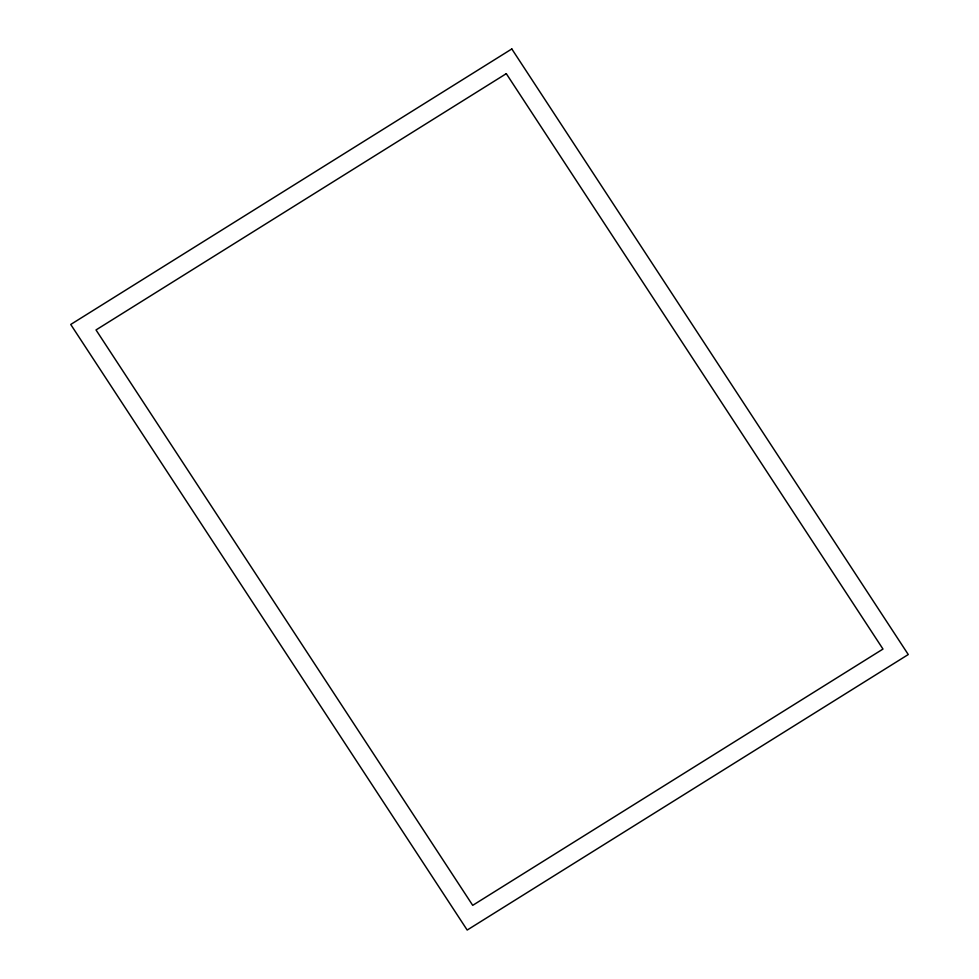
<?xml version="1.0" encoding="UTF-8"?>
<svg xmlns="http://www.w3.org/2000/svg" width="979" height="979" viewBox="0 0 979 979"><rect width="100%" height="100%" fill="white"/><g stroke="black" fill="none" stroke-linecap="round" stroke-linejoin="round"><path stroke-width="1.47" d="M511.809 48.95L70.733 324.465L467.191 930.05L908.267 654.535L511.809 48.95M506.29 73.658L96.015 329.947L472.71 905.342L882.985 649.053L506.29 73.658"/></g></svg>
